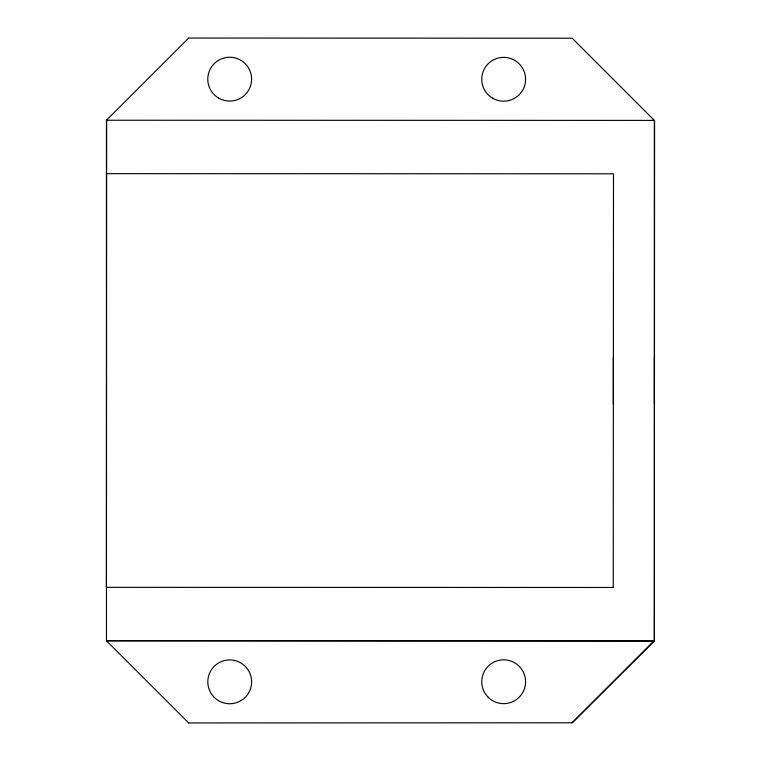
<?xml version="1.0" encoding="UTF-8"?>
<svg xmlns="http://www.w3.org/2000/svg" width="761" height="761" viewBox="0 0 761 761"><rect width="100%" height="100%" fill="white"/><g stroke="black" fill="none" stroke-linecap="round" stroke-linejoin="round"><path stroke-width="1.14" d="M106.664 120.238L106.416 587.34L613.299 587.482M613.242 587.482L613.49 173.803L106.607 173.66M188.633 722.95L572.167 722.788L654.336 640.924L654.584 120.4L106.435 120.238L106.473 640.762L188.652 722.95M654.336 640.924L106.435 640.762L654.393 640.924L654.336 120.4L572.148 38.212L188.633 38.05M106.426 120.238L188.652 38.05M572.167 722.788L654.355 640.6M654.431 357.375L654.431 403.948M613.337 357.356L613.337 403.929M218.73 98.131A21.917 21.917 0 0 0 251.615 79.163A21.917 21.917 0 0 0 218.749 60.167A21.917 21.917 0 0 0 218.73 98.131M492.69 98.245A21.917 21.917 0 0 0 525.575 79.277A21.917 21.917 0 0 0 492.709 60.281A21.917 21.917 0 0 0 492.69 98.245M214.231 697.342A21.917 21.917 0 0 0 250.892 687.506A21.917 21.917 0 0 0 224.038 660.672A21.917 21.917 0 0 0 214.231 697.342M488.172 697.238A21.917 21.917 0 0 0 524.833 687.402A21.917 21.917 0 0 0 497.979 660.567A21.917 21.917 0 0 0 488.172 697.238"/></g></svg>
